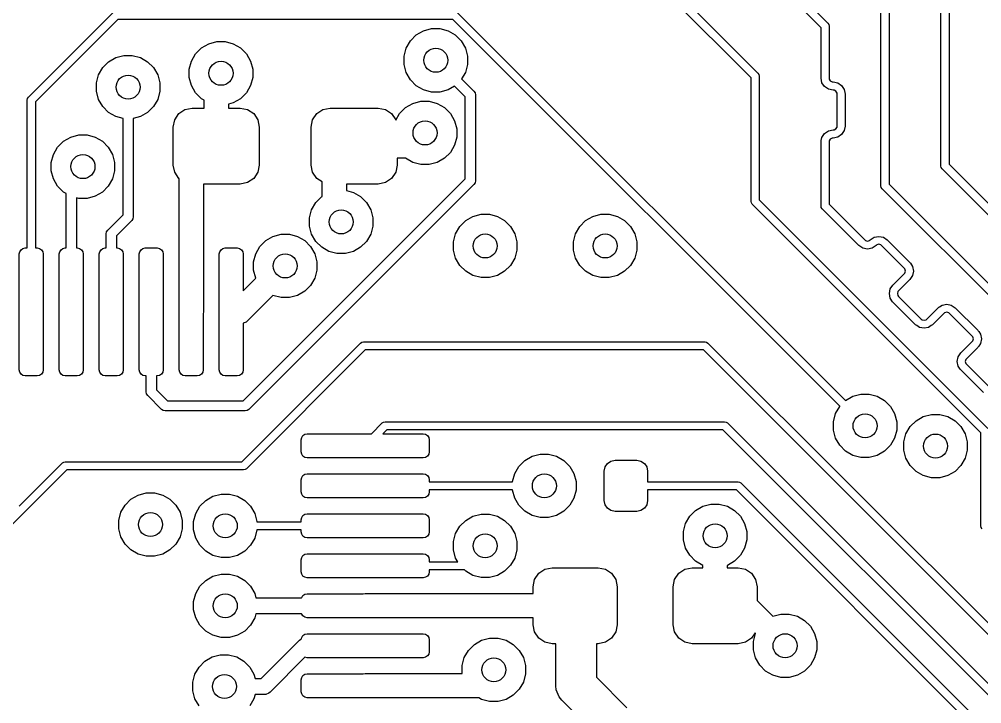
# Model space of a CAD drawing. Extents: x 0.98 to 8.13, y -3.46 to -0.83.
# Drawn here: x 5.1643 to 5.6381, y -1.9085 to -1.5714 of the extents above; entities that cross this region are included whole.
import ezdxf

# ---------------------------------------------------------------- set-up
doc = ezdxf.new("R2010")
doc.units = 0
doc.header["$MEASUREMENT"] = 0
doc.layers.add('BLACK', color=7, linetype='CONTINUOUS')

msp = doc.modelspace()

# ---------------------------------------------------------------- linework, layer by layer
at = {"layer": 'BLACK', "linetype": 'CONTINUOUS'}
for p, q in [((5.62208, -1.52559), (5.62208, -1.64287)), ((5.61808, -1.6437), (5.61808, -1.52642)), ((5.46401, -1.53402), (5.52799, -1.598)), ((5.52457, -1.60024), (5.46177, -1.53743)), ((5.58855, -1.65354), (5.58855, -1.5461)), ((5.59255, -1.54528), (5.59255, -1.65271)), ((5.5519, -1.56285), (5.56244, -1.57339)), ((5.16886, -1.60981), (5.21057, -1.56809)), ((5.37998, -1.56809), (5.57108, -1.7592)), ((5.55902, -1.57563), (5.54907, -1.56568)), ((5.21282, -1.57151), (5.17228, -1.61205)), ((5.37773, -1.57151), (5.21282, -1.57151)), ((5.56825, -1.76203), (5.37773, -1.57151)), ((5.3598, -1.57915), (5.36336, -1.57709)), ((5.36336, -1.57709), (5.36733, -1.57603)), ((5.36733, -1.57603), (5.37144, -1.57603)), ((5.37144, -1.57603), (5.37542, -1.57709)), ((5.37542, -1.57709), (5.37898, -1.57915)), ((5.55902, -1.60039), (5.55902, -1.57563)), ((5.56244, -1.57339), (5.56287, -1.57404)), ((5.56287, -1.57404), (5.56287, -1.57404)), ((5.56287, -1.57404), (5.56302, -1.5748)), ((5.56302, -1.5748), (5.56302, -1.60039)), ((5.25764, -1.58351), (5.26161, -1.58244)), ((5.26161, -1.58244), (5.26572, -1.58244)), ((5.26572, -1.58244), (5.26969, -1.58351)), ((5.35484, -1.58562), (5.3569, -1.58206)), ((5.3569, -1.58206), (5.3598, -1.57915)), ((5.37898, -1.57915), (5.38188, -1.58206)), ((5.38188, -1.58206), (5.38394, -1.58562)), ((5.25117, -1.58847), (5.25408, -1.58556)), ((5.25408, -1.58556), (5.25764, -1.58351)), ((5.26969, -1.58351), (5.27325, -1.58556)), ((5.27325, -1.58556), (5.27616, -1.58847)), ((5.35378, -1.58959), (5.35484, -1.58562)), ((5.38394, -1.58562), (5.385, -1.58959)), ((5.20836, -1.59236), (5.21192, -1.5903)), ((5.21192, -1.5903), (5.21589, -1.58924)), ((5.21589, -1.58924), (5.22, -1.58924)), ((5.22, -1.58924), (5.22398, -1.5903)), ((5.22398, -1.5903), (5.22754, -1.59236)), ((5.24911, -1.59203), (5.25117, -1.58847)), ((5.27616, -1.58847), (5.27821, -1.59203)), ((5.35378, -1.5937), (5.35378, -1.58959)), ((5.385, -1.58959), (5.385, -1.5937)), ((5.2034, -1.59883), (5.20546, -1.59527)), ((5.20546, -1.59527), (5.20836, -1.59236)), ((5.22754, -1.59236), (5.23044, -1.59527)), ((5.23044, -1.59527), (5.2325, -1.59883)), ((5.24805, -1.596), (5.24911, -1.59203)), ((5.24805, -1.60011), (5.24805, -1.596)), ((5.27821, -1.59203), (5.27928, -1.596)), ((5.27928, -1.596), (5.27928, -1.60011)), ((5.35484, -1.59767), (5.35378, -1.5937)), ((5.385, -1.5937), (5.38394, -1.59767)), ((5.20234, -1.6028), (5.2034, -1.59883)), ((5.2325, -1.59883), (5.23356, -1.6028)), ((5.24911, -1.60408), (5.24805, -1.60011)), ((5.27928, -1.60011), (5.27821, -1.60408)), ((5.3569, -1.60123), (5.35484, -1.59767)), ((5.3598, -1.60414), (5.3569, -1.60123)), ((5.38394, -1.59767), (5.38211, -1.60083)), ((5.38211, -1.60083), (5.38816, -1.60688)), ((5.52457, -1.66111), (5.52457, -1.60024)), ((5.52799, -1.598), (5.52842, -1.59864)), ((5.52842, -1.59864), (5.52842, -1.59864)), ((5.52842, -1.59864), (5.52857, -1.59941)), ((5.52857, -1.59941), (5.52857, -1.66028)), ((5.55948, -1.60267), (5.55902, -1.60039)), ((5.56302, -1.60039), (5.56302, -1.60091)), ((5.56302, -1.60091), (5.56354, -1.60181)), ((5.20234, -1.60691), (5.20234, -1.6028)), ((5.23356, -1.6028), (5.23356, -1.60691)), ((5.25117, -1.60764), (5.24911, -1.60408)), ((5.27821, -1.60408), (5.27616, -1.60764)), ((5.36336, -1.60619), (5.3598, -1.60414)), ((5.36733, -1.60726), (5.36336, -1.60619)), ((5.37542, -1.60619), (5.37144, -1.60726)), ((5.37858, -1.60437), (5.37542, -1.60619)), ((5.38389, -1.60968), (5.37858, -1.60437)), ((5.56076, -1.60459), (5.55948, -1.60267)), ((5.56269, -1.60588), (5.56076, -1.60459)), ((5.56496, -1.60633), (5.56269, -1.60588)), ((5.56354, -1.60181), (5.56444, -1.60233)), ((5.56444, -1.60233), (5.56496, -1.60233)), ((5.56496, -1.60233), (5.56723, -1.60278)), ((5.56723, -1.60278), (5.56916, -1.60407)), ((5.56916, -1.60407), (5.57045, -1.606)), ((5.57045, -1.606), (5.57075, -1.6075)), ((5.16828, -1.61122), (5.16843, -1.61046)), ((5.16843, -1.61046), (5.16886, -1.60981)), ((5.2034, -1.61088), (5.20234, -1.60691)), ((5.20546, -1.61444), (5.2034, -1.61088)), ((5.2325, -1.61088), (5.23044, -1.61444)), ((5.23356, -1.60691), (5.2325, -1.61088)), ((5.25408, -1.61055), (5.25117, -1.60764)), ((5.25532, -1.61127), (5.25408, -1.61055)), ((5.27325, -1.61055), (5.26969, -1.6126)), ((5.27616, -1.60764), (5.27325, -1.61055)), ((5.37144, -1.60726), (5.36733, -1.60726)), ((5.38389, -1.64998), (5.38389, -1.60968)), ((5.38816, -1.60688), (5.3887, -1.60769)), ((5.3887, -1.60769), (5.38889, -1.60864)), ((5.38889, -1.60864), (5.38889, -1.65101)), ((5.56548, -1.60633), (5.56496, -1.60633)), ((5.56638, -1.60685), (5.56548, -1.60633)), ((5.5669, -1.60775), (5.56638, -1.60685)), ((5.5669, -1.60827), (5.5669, -1.60775)), ((5.5669, -1.62402), (5.5669, -1.60827)), ((5.57075, -1.6075), (5.5709, -1.60827)), ((5.5709, -1.60827), (5.5709, -1.62402)), ((5.16828, -1.68406), (5.16828, -1.61122)), ((5.17228, -1.61205), (5.17228, -1.68406)), ((5.20836, -1.61735), (5.20546, -1.61444)), ((5.23044, -1.61444), (5.22754, -1.61735)), ((5.24593, -1.61587), (5.24951, -1.61516)), ((5.24951, -1.61516), (5.25532, -1.61516)), ((5.25532, -1.61516), (5.25532, -1.61127)), ((5.26969, -1.6126), (5.26732, -1.61324)), ((5.26732, -1.61324), (5.26732, -1.61516)), ((5.26732, -1.61516), (5.27313, -1.61516)), ((5.27313, -1.61516), (5.27671, -1.61587)), ((5.31384, -1.61587), (5.31742, -1.61516)), ((5.31742, -1.61516), (5.34104, -1.61516)), ((5.34104, -1.61516), (5.34462, -1.61587)), ((5.35161, -1.61783), (5.35452, -1.61493)), ((5.35452, -1.61493), (5.35808, -1.61287)), ((5.35808, -1.61287), (5.36205, -1.61181)), ((5.36205, -1.61181), (5.36616, -1.61181)), ((5.36616, -1.61181), (5.37013, -1.61287)), ((5.37013, -1.61287), (5.37369, -1.61493)), ((5.37369, -1.61493), (5.3766, -1.61783)), ((5.21192, -1.6194), (5.20836, -1.61735)), ((5.21545, -1.62035), (5.21192, -1.6194)), ((5.21545, -1.66776), (5.21545, -1.62035)), ((5.22398, -1.6194), (5.22045, -1.62035)), ((5.22045, -1.62035), (5.22045, -1.66879)), ((5.22754, -1.61735), (5.22398, -1.6194)), ((5.24087, -1.62093), (5.2429, -1.6179)), ((5.2429, -1.6179), (5.24593, -1.61587)), ((5.27671, -1.61587), (5.27974, -1.6179)), ((5.27974, -1.6179), (5.28177, -1.62093)), ((5.30878, -1.62093), (5.31081, -1.6179)), ((5.31081, -1.6179), (5.31384, -1.61587)), ((5.34462, -1.61587), (5.34766, -1.6179)), ((5.34766, -1.6179), (5.34968, -1.62093)), ((5.34972, -1.62111), (5.35161, -1.61783)), ((5.3766, -1.61783), (5.37865, -1.62139)), ((5.24016, -1.62451), (5.24087, -1.62093)), ((5.24016, -1.64321), (5.24016, -1.62451)), ((5.28177, -1.62093), (5.28248, -1.62451)), ((5.28248, -1.62451), (5.28248, -1.64321)), ((5.30807, -1.62451), (5.30878, -1.62093)), ((5.30807, -1.64321), (5.30807, -1.62451)), ((5.34968, -1.62093), (5.34972, -1.62111)), ((5.37865, -1.62139), (5.37972, -1.62536)), ((5.56638, -1.62543), (5.5669, -1.62453)), ((5.5669, -1.62453), (5.5669, -1.62402)), ((5.5709, -1.62402), (5.57045, -1.62629)), ((5.18611, -1.63151), (5.18967, -1.62945)), ((5.18967, -1.62945), (5.19365, -1.62839)), ((5.19365, -1.62839), (5.19776, -1.62839)), ((5.19776, -1.62839), (5.20173, -1.62945)), ((5.20173, -1.62945), (5.20529, -1.63151)), ((5.37972, -1.62948), (5.37865, -1.63345)), ((5.37972, -1.62536), (5.37972, -1.62948)), ((5.55918, -1.63112), (5.55948, -1.62962)), ((5.55948, -1.62962), (5.56076, -1.62769)), ((5.56076, -1.62769), (5.56269, -1.6264)), ((5.56269, -1.6264), (5.56496, -1.62595)), ((5.56496, -1.62595), (5.56548, -1.62595)), ((5.56723, -1.6295), (5.56496, -1.62995)), ((5.56548, -1.62595), (5.56638, -1.62543)), ((5.56916, -1.62821), (5.56723, -1.6295)), ((5.57045, -1.62629), (5.56916, -1.62821)), ((5.18115, -1.63798), (5.18321, -1.63442)), ((5.18321, -1.63442), (5.18611, -1.63151)), ((5.20529, -1.63151), (5.20819, -1.63442)), ((5.20819, -1.63442), (5.21025, -1.63798)), ((5.37865, -1.63345), (5.3766, -1.63701)), ((5.55902, -1.63189), (5.55918, -1.63112)), ((5.55902, -1.64764), (5.55902, -1.63189)), ((5.56354, -1.63047), (5.56302, -1.63137)), ((5.56302, -1.63137), (5.56302, -1.63189)), ((5.56302, -1.63189), (5.56302, -1.64764)), ((5.56444, -1.62995), (5.56354, -1.63047)), ((5.56496, -1.62995), (5.56444, -1.62995)), ((5.18009, -1.64195), (5.18115, -1.63798)), ((5.21025, -1.63798), (5.21131, -1.64195)), ((5.3766, -1.63701), (5.37369, -1.63991)), ((5.18009, -1.64606), (5.18009, -1.64195)), ((5.21131, -1.64195), (5.21131, -1.64606)), ((5.24087, -1.64679), (5.24016, -1.64321)), ((5.28248, -1.64321), (5.28177, -1.64679)), ((5.30878, -1.64679), (5.30807, -1.64321)), ((5.35039, -1.64321), (5.34968, -1.64679)), ((5.35446, -1.63986), (5.35039, -1.63986)), ((5.35039, -1.63986), (5.35039, -1.64321)), ((5.35452, -1.63991), (5.35446, -1.63986)), ((5.35808, -1.64197), (5.35452, -1.63991)), ((5.36205, -1.64303), (5.35808, -1.64197)), ((5.36616, -1.64303), (5.36205, -1.64303)), ((5.37013, -1.64197), (5.36616, -1.64303)), ((5.37369, -1.63991), (5.37013, -1.64197)), ((5.61823, -1.64447), (5.61808, -1.6437)), ((5.62208, -1.64287), (5.81776, -1.83855)), ((5.18115, -1.65003), (5.18009, -1.64606)), ((5.21131, -1.64606), (5.21025, -1.65003)), ((5.2429, -1.64982), (5.24087, -1.64679)), ((5.28177, -1.64679), (5.27974, -1.64982)), ((5.31081, -1.64982), (5.30878, -1.64679)), ((5.34968, -1.64679), (5.34766, -1.64982)), ((5.55902, -1.66339), (5.55902, -1.64764)), ((5.56302, -1.64764), (5.56302, -1.66256)), ((5.61866, -1.64511), (5.61823, -1.64447)), ((5.81551, -1.84197), (5.61866, -1.64511)), ((5.18321, -1.65359), (5.18115, -1.65003)), ((5.21025, -1.65003), (5.20819, -1.65359)), ((5.24302, -1.6499), (5.2429, -1.64982)), ((5.24302, -1.71555), (5.24302, -1.6499)), ((5.27313, -1.65256), (5.25502, -1.65256)), ((5.25502, -1.65256), (5.25502, -1.71555)), ((5.27671, -1.65185), (5.27313, -1.65256)), ((5.27456, -1.75931), (5.38389, -1.64998)), ((5.27974, -1.64982), (5.27671, -1.65185)), ((5.38816, -1.65278), (5.27736, -1.76358)), ((5.31339, -1.65154), (5.31081, -1.64982)), ((5.31339, -1.65866), (5.31339, -1.65154)), ((5.34104, -1.65256), (5.32539, -1.65256)), ((5.32539, -1.65256), (5.32539, -1.65577)), ((5.34462, -1.65185), (5.34104, -1.65256)), ((5.34766, -1.64982), (5.34462, -1.65185)), ((5.3887, -1.65197), (5.38816, -1.65278)), ((5.38889, -1.65101), (5.3887, -1.65197)), ((5.5887, -1.65431), (5.58855, -1.65354)), ((5.59255, -1.65271), (5.81776, -1.87792)), ((5.18611, -1.6565), (5.18321, -1.65359)), ((5.18746, -1.65727), (5.18611, -1.6565)), ((5.18746, -1.68406), (5.18746, -1.65727)), ((5.20529, -1.6565), (5.20173, -1.65855)), ((5.20819, -1.65359), (5.20529, -1.6565)), ((5.32539, -1.65577), (5.32885, -1.65669)), ((5.32885, -1.65669), (5.33241, -1.65875)), ((5.58914, -1.65496), (5.5887, -1.65431)), ((5.81551, -1.88134), (5.58914, -1.65496)), ((5.19365, -1.65962), (5.19246, -1.6593)), ((5.19246, -1.6593), (5.19246, -1.68406)), ((5.19776, -1.65962), (5.19365, -1.65962)), ((5.20173, -1.65855), (5.19776, -1.65962)), ((5.30827, -1.66522), (5.31033, -1.66166)), ((5.31033, -1.66166), (5.31323, -1.65875)), ((5.31323, -1.65875), (5.31339, -1.65866)), ((5.33241, -1.65875), (5.33531, -1.66166)), ((5.33531, -1.66166), (5.33737, -1.66522)), ((5.52473, -1.66188), (5.52457, -1.66111)), ((5.52516, -1.66253), (5.52473, -1.66188)), ((5.63776, -1.77513), (5.52516, -1.66253)), ((5.52857, -1.66028), (5.64118, -1.77289)), ((5.56302, -1.66256), (5.58053, -1.68007)), ((5.20788, -1.67533), (5.21545, -1.66776)), ((5.30721, -1.66919), (5.30827, -1.66522)), ((5.33737, -1.66522), (5.33843, -1.66919)), ((5.38767, -1.66852), (5.39165, -1.66746)), ((5.39165, -1.66746), (5.39576, -1.66746)), ((5.39576, -1.66746), (5.39973, -1.66852)), ((5.44673, -1.66852), (5.4507, -1.66746)), ((5.4507, -1.66746), (5.45481, -1.66746)), ((5.45481, -1.66746), (5.45878, -1.66852)), ((5.55918, -1.66415), (5.55902, -1.66339)), ((5.55961, -1.6648), (5.55918, -1.66415)), ((5.5777, -1.6829), (5.55961, -1.6648)), ((5.21972, -1.67056), (5.21215, -1.67813)), ((5.22026, -1.66975), (5.21972, -1.67056)), ((5.22045, -1.66879), (5.22026, -1.66975)), ((5.30721, -1.6733), (5.30721, -1.66919)), ((5.33843, -1.66919), (5.33843, -1.6733)), ((5.38121, -1.67348), (5.38411, -1.67058)), ((5.38411, -1.67058), (5.38767, -1.66852)), ((5.39973, -1.66852), (5.40329, -1.67058)), ((5.40329, -1.67058), (5.40619, -1.67348)), ((5.44026, -1.67348), (5.44317, -1.67058)), ((5.44317, -1.67058), (5.44673, -1.66852)), ((5.45878, -1.66852), (5.46234, -1.67058)), ((5.46234, -1.67058), (5.46525, -1.67348)), ((5.20715, -1.67709), (5.20734, -1.67614)), ((5.20715, -1.68406), (5.20715, -1.67709)), ((5.20734, -1.67614), (5.20788, -1.67533)), ((5.30827, -1.67727), (5.30721, -1.6733)), ((5.33843, -1.6733), (5.33737, -1.67727)), ((5.37809, -1.68102), (5.37915, -1.67704)), ((5.37915, -1.67704), (5.38121, -1.67348)), ((5.40619, -1.67348), (5.40825, -1.67704)), ((5.40825, -1.67704), (5.40931, -1.68102)), ((5.43714, -1.68102), (5.43821, -1.67704)), ((5.43821, -1.67704), (5.44026, -1.67348)), ((5.46525, -1.67348), (5.46731, -1.67704)), ((5.46731, -1.67704), (5.46837, -1.68102)), ((5.21215, -1.67813), (5.21215, -1.68406)), ((5.28278, -1.68333), (5.28569, -1.68042)), ((5.28569, -1.68042), (5.28925, -1.67836)), ((5.28925, -1.67836), (5.29322, -1.6773)), ((5.29322, -1.6773), (5.29733, -1.6773)), ((5.29733, -1.6773), (5.3013, -1.67836)), ((5.3013, -1.67836), (5.30486, -1.68042)), ((5.30486, -1.68042), (5.30777, -1.68333)), ((5.31033, -1.68083), (5.30827, -1.67727)), ((5.31323, -1.68374), (5.31033, -1.68083)), ((5.33531, -1.68083), (5.33241, -1.68374)), ((5.33737, -1.67727), (5.33531, -1.68083)), ((5.37809, -1.68513), (5.37809, -1.68102)), ((5.40931, -1.68102), (5.40931, -1.68513)), ((5.43714, -1.68513), (5.43714, -1.68102)), ((5.46837, -1.68102), (5.46837, -1.68513)), ((5.58053, -1.68007), (5.58054, -1.68007)), ((5.58054, -1.68007), (5.5809, -1.68043)), ((5.5809, -1.68043), (5.5819, -1.6807)), ((5.5819, -1.6807), (5.58291, -1.68043)), ((5.58291, -1.68043), (5.58327, -1.68007)), ((5.58327, -1.68007), (5.5852, -1.67878)), ((5.58327, -1.68007), (5.58327, -1.68007)), ((5.5852, -1.67878), (5.58747, -1.67833)), ((5.58747, -1.67833), (5.58974, -1.67878)), ((5.58974, -1.67878), (5.59167, -1.68006)), ((5.59167, -1.68006), (5.59167, -1.68007)), ((5.59167, -1.68007), (5.59167, -1.68007)), ((5.59167, -1.68007), (5.59167, -1.68007)), ((5.59167, -1.68007), (5.6028, -1.6912)), ((5.16437, -1.68701), (5.16459, -1.68588)), ((5.16459, -1.68588), (5.16523, -1.68492)), ((5.16523, -1.68492), (5.16619, -1.68428)), ((5.16619, -1.68428), (5.16732, -1.68406)), ((5.16732, -1.68406), (5.16828, -1.68406)), ((5.17228, -1.68406), (5.17323, -1.68406)), ((5.17323, -1.68406), (5.17436, -1.68428)), ((5.17436, -1.68428), (5.17532, -1.68492)), ((5.17532, -1.68492), (5.17596, -1.68588)), ((5.17596, -1.68588), (5.17618, -1.68701)), ((5.18406, -1.68701), (5.18428, -1.68588)), ((5.18428, -1.68588), (5.18492, -1.68492)), ((5.18492, -1.68492), (5.18588, -1.68428)), ((5.18588, -1.68428), (5.18701, -1.68406)), ((5.18701, -1.68406), (5.18746, -1.68406)), ((5.19246, -1.68406), (5.19291, -1.68406)), ((5.19291, -1.68406), (5.19404, -1.68428)), ((5.19404, -1.68428), (5.195, -1.68492)), ((5.195, -1.68492), (5.19564, -1.68588)), ((5.19564, -1.68588), (5.19587, -1.68701)), ((5.20374, -1.68701), (5.20396, -1.68588)), ((5.20396, -1.68588), (5.2046, -1.68492)), ((5.2046, -1.68492), (5.20556, -1.68428)), ((5.20556, -1.68428), (5.20669, -1.68406)), ((5.20669, -1.68406), (5.20715, -1.68406)), ((5.21215, -1.68406), (5.2126, -1.68406)), ((5.2126, -1.68406), (5.21373, -1.68428)), ((5.21373, -1.68428), (5.21469, -1.68492)), ((5.21469, -1.68492), (5.21533, -1.68588)), ((5.21533, -1.68588), (5.21555, -1.68701)), ((5.22343, -1.68701), (5.22365, -1.68588)), ((5.22365, -1.68588), (5.22429, -1.68492)), ((5.22429, -1.68492), (5.22525, -1.68428)), ((5.22525, -1.68428), (5.22638, -1.68406)), ((5.22638, -1.68406), (5.23228, -1.68406)), ((5.23228, -1.68406), (5.23341, -1.68428)), ((5.23341, -1.68428), (5.23437, -1.68492)), ((5.23437, -1.68492), (5.23501, -1.68588)), ((5.23501, -1.68588), (5.23524, -1.68701)), ((5.2628, -1.68701), (5.26302, -1.68588)), ((5.26302, -1.68588), (5.26366, -1.68492)), ((5.26366, -1.68492), (5.26462, -1.68428)), ((5.26462, -1.68428), (5.26575, -1.68406)), ((5.26575, -1.68406), (5.27165, -1.68406)), ((5.27165, -1.68406), (5.27278, -1.68428)), ((5.27278, -1.68428), (5.27374, -1.68492)), ((5.27374, -1.68492), (5.27438, -1.68588)), ((5.27438, -1.68588), (5.27461, -1.68701)), ((5.28073, -1.68689), (5.28278, -1.68333)), ((5.30777, -1.68333), (5.30982, -1.68689)), ((5.31679, -1.68579), (5.31323, -1.68374)), ((5.32076, -1.68686), (5.31679, -1.68579)), ((5.32885, -1.68579), (5.32487, -1.68686)), ((5.33241, -1.68374), (5.32885, -1.68579)), ((5.37915, -1.6891), (5.37809, -1.68513)), ((5.40931, -1.68513), (5.40825, -1.6891)), ((5.43821, -1.6891), (5.43714, -1.68513)), ((5.46837, -1.68513), (5.46731, -1.6891)), ((5.57963, -1.68418), (5.5777, -1.6829)), ((5.5777, -1.6829), (5.57771, -1.6829)), ((5.57771, -1.6829), (5.5777, -1.6829)), ((5.5777, -1.6829), (5.5777, -1.6829)), ((5.5819, -1.68463), (5.57963, -1.68418)), ((5.58417, -1.68418), (5.5819, -1.68463)), ((5.5861, -1.6829), (5.58417, -1.68418)), ((5.58647, -1.68253), (5.5861, -1.68289)), ((5.5861, -1.68289), (5.5861, -1.68289)), ((5.5861, -1.68289), (5.5861, -1.6829)), ((5.58747, -1.68226), (5.58647, -1.68253)), ((5.58847, -1.68253), (5.58747, -1.68226)), ((5.58883, -1.68288), (5.58847, -1.68253)), ((5.58884, -1.6829), (5.58883, -1.68288)), ((5.59998, -1.69403), (5.58884, -1.6829)), ((5.16437, -1.74409), (5.16437, -1.68701)), ((5.17618, -1.68701), (5.17618, -1.74409)), ((5.18406, -1.74409), (5.18406, -1.68701)), ((5.19587, -1.68701), (5.19587, -1.74409)), ((5.20374, -1.74409), (5.20374, -1.68701)), ((5.21555, -1.68701), (5.21555, -1.74409)), ((5.22343, -1.74409), (5.22343, -1.68701)), ((5.23524, -1.68701), (5.23524, -1.74409)), ((5.2628, -1.74409), (5.2628, -1.68701)), ((5.27461, -1.68701), (5.27461, -1.7051)), ((5.27966, -1.69086), (5.28073, -1.68689)), ((5.27966, -1.69497), (5.27966, -1.69086)), ((5.30982, -1.68689), (5.31089, -1.69086)), ((5.31089, -1.69086), (5.31089, -1.69497)), ((5.32487, -1.68686), (5.32076, -1.68686)), ((5.38121, -1.69266), (5.37915, -1.6891)), ((5.40825, -1.6891), (5.40619, -1.69266)), ((5.44026, -1.69266), (5.43821, -1.6891)), ((5.46731, -1.6891), (5.46525, -1.69266)), ((5.6028, -1.6912), (5.60305, -1.69157)), ((5.28073, -1.69894), (5.27966, -1.69497)), ((5.31089, -1.69497), (5.30982, -1.69894)), ((5.38411, -1.69556), (5.38121, -1.69266)), ((5.38767, -1.69762), (5.38411, -1.69556)), ((5.40329, -1.69556), (5.39973, -1.69762)), ((5.40619, -1.69266), (5.40329, -1.69556)), ((5.44317, -1.69556), (5.44026, -1.69266)), ((5.44673, -1.69762), (5.44317, -1.69556)), ((5.46234, -1.69556), (5.45878, -1.69762)), ((5.46525, -1.69266), (5.46234, -1.69556)), ((5.60034, -1.6944), (5.59998, -1.69403)), ((5.59998, -1.69403), (5.59998, -1.69403)), ((5.59998, -1.69403), (5.59998, -1.69403)), ((5.59998, -1.69403), (5.59998, -1.69403)), ((5.60061, -1.6954), (5.60034, -1.6944)), ((5.60034, -1.6964), (5.60061, -1.6954)), ((5.60305, -1.69157), (5.60409, -1.69313)), ((5.60409, -1.69313), (5.60454, -1.6954)), ((5.60454, -1.6954), (5.60409, -1.69767)), ((5.27461, -1.7051), (5.28074, -1.69896)), ((5.28074, -1.69896), (5.28073, -1.69894)), ((5.30982, -1.69894), (5.30777, -1.7025)), ((5.39165, -1.69868), (5.38767, -1.69762)), ((5.39576, -1.69868), (5.39165, -1.69868)), ((5.39973, -1.69762), (5.39576, -1.69868)), ((5.4507, -1.69868), (5.44673, -1.69762)), ((5.45481, -1.69868), (5.4507, -1.69868)), ((5.45878, -1.69762), (5.45481, -1.69868)), ((5.59441, -1.70234), (5.59719, -1.69955)), ((5.59719, -1.69955), (5.59998, -1.69677)), ((5.59719, -1.69955), (5.59719, -1.69955)), ((5.59998, -1.69677), (5.60034, -1.6964)), ((5.59998, -1.69677), (5.59998, -1.69677)), ((5.6028, -1.6996), (5.60002, -1.70238)), ((5.60281, -1.6996), (5.6028, -1.6996)), ((5.6028, -1.6996), (5.6028, -1.6996)), ((5.6028, -1.6996), (5.6028, -1.6996)), ((5.60409, -1.69767), (5.60281, -1.6996)), ((5.30486, -1.70541), (5.3013, -1.70746)), ((5.30777, -1.7025), (5.30486, -1.70541)), ((5.59267, -1.70654), (5.59312, -1.70426)), ((5.59312, -1.70426), (5.59441, -1.70234)), ((5.59441, -1.70234), (5.59441, -1.70234)), ((5.59441, -1.70234), (5.59441, -1.70234)), ((5.59441, -1.70234), (5.59441, -1.70234)), ((5.59687, -1.70553), (5.5966, -1.70654)), ((5.59723, -1.70517), (5.59687, -1.70553)), ((5.59724, -1.70517), (5.59723, -1.70517)), ((5.60002, -1.70238), (5.59724, -1.70517)), ((5.60002, -1.70238), (5.60002, -1.70238)), ((5.28923, -1.70745), (5.27688, -1.71979)), ((5.28925, -1.70746), (5.28923, -1.70745)), ((5.29322, -1.70853), (5.28925, -1.70746)), ((5.29733, -1.70853), (5.29322, -1.70853)), ((5.3013, -1.70746), (5.29733, -1.70853)), ((5.59312, -1.70881), (5.59267, -1.70654)), ((5.59425, -1.7105), (5.59312, -1.70881)), ((5.5966, -1.70654), (5.59687, -1.70754)), ((5.59687, -1.70754), (5.59724, -1.70791)), ((5.59724, -1.70791), (5.59724, -1.70791)), ((5.59724, -1.70791), (5.59724, -1.70791)), ((5.59724, -1.70791), (5.59724, -1.70791)), ((5.59724, -1.70791), (5.60837, -1.71904)), ((5.59441, -1.71073), (5.59425, -1.7105)), ((5.60554, -1.72187), (5.59441, -1.71073)), ((5.6139, -1.71626), (5.61668, -1.71347)), ((5.61668, -1.71347), (5.61703, -1.71324)), ((5.61668, -1.71347), (5.61668, -1.71347)), ((5.61668, -1.71347), (5.61668, -1.71347)), ((5.61668, -1.71347), (5.61668, -1.71347)), ((5.61703, -1.71324), (5.61733, -1.71304)), ((5.61733, -1.71304), (5.61861, -1.71219)), ((5.61733, -1.71304), (5.61733, -1.71304)), ((5.61861, -1.71219), (5.62088, -1.71173)), ((5.62088, -1.71173), (5.62315, -1.71219)), ((5.62315, -1.71219), (5.62508, -1.71347)), ((5.62508, -1.71347), (5.62507, -1.71347)), ((5.62507, -1.71347), (5.62507, -1.71347)), ((5.62507, -1.71347), (5.62508, -1.71347)), ((5.62508, -1.71347), (5.63621, -1.72461)), ((5.24311, -1.71651), (5.24302, -1.71555)), ((5.24311, -1.74409), (5.24311, -1.71651)), ((5.25502, -1.71555), (5.25492, -1.71651)), ((5.25492, -1.71651), (5.25492, -1.74409)), ((5.27688, -1.71979), (5.27597, -1.72054)), ((5.60837, -1.71904), (5.60837, -1.71904)), ((5.60837, -1.71904), (5.60874, -1.71941)), ((5.60874, -1.71941), (5.60974, -1.71968)), ((5.60974, -1.71968), (5.61074, -1.71941)), ((5.61074, -1.71941), (5.61111, -1.71904)), ((5.61111, -1.71904), (5.6139, -1.71626)), ((5.61111, -1.71904), (5.61111, -1.71904)), ((5.61672, -1.71909), (5.61394, -1.72187)), ((5.61951, -1.7163), (5.61672, -1.71909)), ((5.61672, -1.71909), (5.61672, -1.71909)), ((5.61987, -1.71593), (5.61951, -1.7163)), ((5.61951, -1.7163), (5.61951, -1.7163)), ((5.62088, -1.71567), (5.61987, -1.71593)), ((5.62188, -1.71593), (5.62088, -1.71567)), ((5.62224, -1.7163), (5.62188, -1.71593)), ((5.62225, -1.7163), (5.62224, -1.7163)), ((5.63338, -1.72744), (5.62225, -1.7163)), ((5.27597, -1.72054), (5.27461, -1.72111)), ((5.27461, -1.72111), (5.27461, -1.74409)), ((5.60619, -1.7223), (5.60554, -1.72187)), ((5.60554, -1.72187), (5.60554, -1.72187)), ((5.60554, -1.72187), (5.60554, -1.72187)), ((5.60747, -1.72316), (5.60619, -1.7223)), ((5.60619, -1.7223), (5.60619, -1.7223)), ((5.60974, -1.72361), (5.60747, -1.72316)), ((5.61201, -1.72316), (5.60974, -1.72361)), ((5.61329, -1.7223), (5.61201, -1.72316)), ((5.61394, -1.72187), (5.61329, -1.7223)), ((5.61329, -1.7223), (5.61329, -1.7223)), ((5.61394, -1.72187), (5.61394, -1.72187)), ((5.61394, -1.72187), (5.61394, -1.72187)), ((5.63621, -1.72461), (5.63621, -1.72461)), ((5.63621, -1.72461), (5.63621, -1.72461)), ((5.63621, -1.72461), (5.63621, -1.72461)), ((5.63621, -1.72461), (5.6364, -1.72489)), ((5.63375, -1.7278), (5.63338, -1.72744)), ((5.63338, -1.72744), (5.63338, -1.72744)), ((5.63402, -1.72881), (5.63375, -1.7278)), ((5.63375, -1.72981), (5.63402, -1.72881)), ((5.6364, -1.72489), (5.63664, -1.72526)), ((5.63664, -1.72526), (5.63664, -1.72526)), ((5.63664, -1.72526), (5.6375, -1.72654)), ((5.6375, -1.72654), (5.63795, -1.72881)), ((5.63795, -1.72881), (5.6375, -1.73108)), ((5.27394, -1.78934), (5.33241, -1.73087)), ((5.33241, -1.73087), (5.33306, -1.73044)), ((5.33306, -1.73044), (5.33383, -1.73028)), ((5.33306, -1.73044), (5.33306, -1.73044)), ((5.33383, -1.73028), (5.50197, -1.73028)), ((5.50197, -1.73028), (5.50273, -1.73044)), ((5.50273, -1.73044), (5.50338, -1.73087)), ((5.50338, -1.73087), (5.78823, -2.01572)), ((5.62781, -1.73574), (5.6306, -1.73296)), ((5.6306, -1.73296), (5.63338, -1.73018)), ((5.6306, -1.73296), (5.6306, -1.73296)), ((5.63338, -1.73018), (5.63375, -1.72981)), ((5.63338, -1.73018), (5.63338, -1.73018)), ((5.63621, -1.73301), (5.63343, -1.73579)), ((5.63638, -1.73275), (5.63621, -1.73301)), ((5.63621, -1.73301), (5.63621, -1.73301)), ((5.63621, -1.73301), (5.63621, -1.73301)), ((5.63621, -1.73301), (5.63621, -1.73301)), ((5.63664, -1.73236), (5.63638, -1.73275)), ((5.6375, -1.73108), (5.63664, -1.73236)), ((5.63664, -1.73236), (5.63664, -1.73236)), ((5.33466, -1.73428), (5.27619, -1.79275)), ((5.50114, -1.73428), (5.33466, -1.73428)), ((5.78599, -2.01913), (5.50114, -1.73428)), ((5.62607, -1.73994), (5.62653, -1.73767)), ((5.62653, -1.73767), (5.62781, -1.73574)), ((5.62781, -1.73574), (5.62781, -1.73574)), ((5.62781, -1.73574), (5.62781, -1.73574)), ((5.62781, -1.73574), (5.62781, -1.73574)), ((5.63063, -1.73858), (5.63027, -1.73894)), ((5.63064, -1.73857), (5.63063, -1.73858)), ((5.63343, -1.73579), (5.63064, -1.73857)), ((5.63343, -1.73579), (5.63343, -1.73579)), ((5.62653, -1.74222), (5.62607, -1.73994)), ((5.62755, -1.74375), (5.62653, -1.74222)), ((5.63027, -1.73894), (5.63001, -1.73994)), ((5.63001, -1.73994), (5.63028, -1.74094)), ((5.63028, -1.74094), (5.63064, -1.74131)), ((5.63064, -1.74131), (5.63064, -1.74131)), ((5.63064, -1.74131), (5.63064, -1.74131)), ((5.63064, -1.74131), (5.64178, -1.75245)), ((5.16459, -1.74522), (5.16437, -1.74409)), ((5.16523, -1.74618), (5.16459, -1.74522)), ((5.16619, -1.74682), (5.16523, -1.74618)), ((5.16732, -1.74705), (5.16619, -1.74682)), ((5.17323, -1.74705), (5.16732, -1.74705)), ((5.17436, -1.74682), (5.17323, -1.74705)), ((5.17532, -1.74618), (5.17436, -1.74682)), ((5.17596, -1.74522), (5.17532, -1.74618)), ((5.17618, -1.74409), (5.17596, -1.74522)), ((5.18428, -1.74522), (5.18406, -1.74409)), ((5.18492, -1.74618), (5.18428, -1.74522)), ((5.18588, -1.74682), (5.18492, -1.74618)), ((5.18701, -1.74705), (5.18588, -1.74682)), ((5.19291, -1.74705), (5.18701, -1.74705)), ((5.19404, -1.74682), (5.19291, -1.74705)), ((5.195, -1.74618), (5.19404, -1.74682)), ((5.19564, -1.74522), (5.195, -1.74618)), ((5.19587, -1.74409), (5.19564, -1.74522)), ((5.20396, -1.74522), (5.20374, -1.74409)), ((5.2046, -1.74618), (5.20396, -1.74522)), ((5.20556, -1.74682), (5.2046, -1.74618)), ((5.20669, -1.74705), (5.20556, -1.74682)), ((5.2126, -1.74705), (5.20669, -1.74705)), ((5.21373, -1.74682), (5.2126, -1.74705)), ((5.21469, -1.74618), (5.21373, -1.74682)), ((5.21533, -1.74522), (5.21469, -1.74618)), ((5.21555, -1.74409), (5.21533, -1.74522)), ((5.22365, -1.74522), (5.22343, -1.74409)), ((5.22429, -1.74618), (5.22365, -1.74522)), ((5.22525, -1.74682), (5.22429, -1.74618)), ((5.22638, -1.74705), (5.22525, -1.74682)), ((5.22683, -1.74705), (5.22638, -1.74705)), ((5.22683, -1.75492), (5.22683, -1.74705)), ((5.23228, -1.74705), (5.23183, -1.74705)), ((5.23183, -1.74705), (5.23183, -1.75389)), ((5.23341, -1.74682), (5.23228, -1.74705)), ((5.23437, -1.74618), (5.23341, -1.74682)), ((5.23501, -1.74522), (5.23437, -1.74618)), ((5.23524, -1.74409), (5.23501, -1.74522)), ((5.24334, -1.74522), (5.24311, -1.74409)), ((5.24398, -1.74618), (5.24334, -1.74522)), ((5.24493, -1.74682), (5.24398, -1.74618)), ((5.24606, -1.74705), (5.24493, -1.74682)), ((5.25197, -1.74705), (5.24606, -1.74705)), ((5.2531, -1.74682), (5.25197, -1.74705)), ((5.25406, -1.74618), (5.2531, -1.74682)), ((5.2547, -1.74522), (5.25406, -1.74618)), ((5.25492, -1.74409), (5.2547, -1.74522)), ((5.26302, -1.74522), (5.2628, -1.74409)), ((5.26366, -1.74618), (5.26302, -1.74522)), ((5.26462, -1.74682), (5.26366, -1.74618)), ((5.26575, -1.74705), (5.26462, -1.74682)), ((5.27165, -1.74705), (5.26575, -1.74705)), ((5.27278, -1.74682), (5.27165, -1.74705)), ((5.27374, -1.74618), (5.27278, -1.74682)), ((5.27438, -1.74522), (5.27374, -1.74618)), ((5.27461, -1.74409), (5.27438, -1.74522)), ((5.62781, -1.74414), (5.62755, -1.74375)), ((5.62782, -1.74414), (5.62781, -1.74414)), ((5.63895, -1.75528), (5.62782, -1.74414)), ((5.62782, -1.74414), (5.62782, -1.74414)), ((5.62782, -1.74414), (5.62782, -1.74414)), ((5.22702, -1.75588), (5.22683, -1.75492)), ((5.22756, -1.75669), (5.22702, -1.75588)), ((5.23445, -1.76358), (5.22756, -1.75669)), ((5.23183, -1.75389), (5.23726, -1.75931)), ((5.57112, -1.75916), (5.57468, -1.7571)), ((5.57468, -1.7571), (5.57865, -1.75604)), ((5.57865, -1.75604), (5.58276, -1.75604)), ((5.58276, -1.75604), (5.58674, -1.7571)), ((5.58674, -1.7571), (5.5903, -1.75916)), ((5.23726, -1.75931), (5.27456, -1.75931)), ((5.56616, -1.76563), (5.56821, -1.76207)), ((5.56821, -1.76207), (5.56825, -1.76203)), ((5.57108, -1.7592), (5.57112, -1.75916)), ((5.5903, -1.75916), (5.5932, -1.76207)), ((5.5932, -1.76207), (5.59526, -1.76563)), ((5.23526, -1.76412), (5.23445, -1.76358)), ((5.23622, -1.76431), (5.23526, -1.76412)), ((5.23526, -1.76412), (5.23526, -1.76412)), ((5.27559, -1.76431), (5.23622, -1.76431)), ((5.27655, -1.76412), (5.27559, -1.76431)), ((5.27736, -1.76358), (5.27655, -1.76412)), ((5.5651, -1.7696), (5.56616, -1.76563)), ((5.59526, -1.76563), (5.59632, -1.7696)), ((5.60582, -1.76911), (5.60938, -1.76705)), ((5.60938, -1.76705), (5.61335, -1.76599)), ((5.61335, -1.76599), (5.61746, -1.76599)), ((5.61746, -1.76599), (5.62143, -1.76705)), ((5.62143, -1.76705), (5.62499, -1.76911)), ((5.33772, -1.77559), (5.34307, -1.77024)), ((5.34307, -1.77024), (5.34372, -1.76981)), ((5.34372, -1.76981), (5.34449, -1.76965)), ((5.34372, -1.76981), (5.34372, -1.76981)), ((5.34449, -1.76965), (5.51158, -1.76965)), ((5.51158, -1.76965), (5.51235, -1.76981)), ((5.51235, -1.76981), (5.51299, -1.77024)), ((5.51299, -1.77024), (5.79656, -2.0538)), ((5.5651, -1.77371), (5.5651, -1.7696)), ((5.59632, -1.7696), (5.59632, -1.77371)), ((5.60085, -1.77558), (5.60291, -1.77201)), ((5.60291, -1.77201), (5.60582, -1.76911)), ((5.62499, -1.76911), (5.6279, -1.77201)), ((5.6279, -1.77201), (5.62995, -1.77558)), ((5.30337, -1.77741), (5.30401, -1.77646)), ((5.30401, -1.77646), (5.30497, -1.77582)), ((5.30497, -1.77582), (5.3061, -1.77559)), ((5.3061, -1.77559), (5.33772, -1.77559)), ((5.34532, -1.77365), (5.34338, -1.77559)), ((5.34338, -1.77559), (5.36319, -1.77559)), ((5.51075, -1.77365), (5.34532, -1.77365)), ((5.36319, -1.77559), (5.36432, -1.77582)), ((5.36432, -1.77582), (5.36528, -1.77646)), ((5.36528, -1.77646), (5.36592, -1.77741)), ((5.79314, -2.05604), (5.51075, -1.77365)), ((5.56616, -1.77768), (5.5651, -1.77371)), ((5.59632, -1.77371), (5.59526, -1.77768)), ((5.59979, -1.77955), (5.60085, -1.77558)), ((5.62995, -1.77558), (5.63102, -1.77955)), ((5.63776, -1.82087), (5.63776, -1.77513)), ((5.30315, -1.77854), (5.30337, -1.77741)), ((5.30315, -1.78445), (5.30315, -1.77854)), ((5.36592, -1.77741), (5.36614, -1.77854)), ((5.36614, -1.77854), (5.36614, -1.78445)), ((5.56821, -1.78124), (5.56616, -1.77768)), ((5.57112, -1.78415), (5.56821, -1.78124)), ((5.5932, -1.78124), (5.5903, -1.78415)), ((5.59526, -1.77768), (5.5932, -1.78124)), ((5.59979, -1.78366), (5.59979, -1.77955)), ((5.63102, -1.77955), (5.63102, -1.78366)), ((5.30337, -1.78558), (5.30315, -1.78445)), ((5.30401, -1.78654), (5.30337, -1.78558)), ((5.36592, -1.78558), (5.36528, -1.78654)), ((5.36614, -1.78445), (5.36592, -1.78558)), ((5.41681, -1.78663), (5.42078, -1.78557)), ((5.42078, -1.78557), (5.42489, -1.78557)), ((5.42489, -1.78557), (5.42886, -1.78663)), ((5.57468, -1.7862), (5.57112, -1.78415)), ((5.57865, -1.78727), (5.57468, -1.7862)), ((5.58674, -1.7862), (5.58276, -1.78727)), ((5.5903, -1.78415), (5.58674, -1.7862)), ((5.60085, -1.78763), (5.59979, -1.78366)), ((5.63102, -1.78366), (5.62995, -1.78763)), ((5.16727, -1.80825), (5.18559, -1.78992)), ((5.18559, -1.78992), (5.18624, -1.78949)), ((5.18624, -1.78949), (5.18701, -1.78934)), ((5.18701, -1.78934), (5.27394, -1.78934)), ((5.30497, -1.78718), (5.30401, -1.78654)), ((5.3061, -1.7874), (5.30497, -1.78718)), ((5.36319, -1.7874), (5.3061, -1.7874)), ((5.36432, -1.78718), (5.36319, -1.7874)), ((5.36528, -1.78654), (5.36432, -1.78718)), ((5.41034, -1.79159), (5.41325, -1.78869)), ((5.41325, -1.78869), (5.41681, -1.78663)), ((5.42886, -1.78663), (5.43242, -1.78869)), ((5.43242, -1.78869), (5.43533, -1.79159)), ((5.45277, -1.79186), (5.45392, -1.79014)), ((5.45392, -1.79014), (5.45564, -1.78899)), ((5.45564, -1.78899), (5.45768, -1.78858)), ((5.45768, -1.78858), (5.46831, -1.78858)), ((5.46831, -1.78858), (5.47034, -1.78899)), ((5.47034, -1.78899), (5.47207, -1.79014)), ((5.47207, -1.79014), (5.47322, -1.79186)), ((5.58276, -1.78727), (5.57865, -1.78727)), ((5.60291, -1.79119), (5.60085, -1.78763)), ((5.62995, -1.78763), (5.6279, -1.79119)), ((5.18784, -1.79334), (5.1701, -1.81108)), ((5.27477, -1.79334), (5.18784, -1.79334)), ((5.27554, -1.79319), (5.27477, -1.79334)), ((5.27619, -1.79275), (5.27554, -1.79319)), ((5.30401, -1.79614), (5.30497, -1.7955)), ((5.30497, -1.7955), (5.3061, -1.79528)), ((5.3061, -1.79528), (5.36319, -1.79528)), ((5.36319, -1.79528), (5.36432, -1.7955)), ((5.36432, -1.7955), (5.36528, -1.79614)), ((5.40722, -1.79913), (5.40829, -1.79515)), ((5.40829, -1.79515), (5.41034, -1.79159)), ((5.43533, -1.79159), (5.43738, -1.79515)), ((5.43738, -1.79515), (5.43845, -1.79913)), ((5.45236, -1.7939), (5.45277, -1.79186)), ((5.45236, -1.80846), (5.45236, -1.7939)), ((5.47322, -1.79186), (5.47362, -1.7939)), ((5.47362, -1.7939), (5.47362, -1.79918)), ((5.60582, -1.7941), (5.60291, -1.79119)), ((5.60938, -1.79615), (5.60582, -1.7941)), ((5.62499, -1.7941), (5.62143, -1.79615)), ((5.6279, -1.79119), (5.62499, -1.7941)), ((5.30315, -1.79823), (5.30337, -1.7971)), ((5.30315, -1.80413), (5.30315, -1.79823)), ((5.30337, -1.7971), (5.30401, -1.79614)), ((5.36528, -1.79614), (5.36592, -1.7971)), ((5.36592, -1.7971), (5.36614, -1.79823)), ((5.36614, -1.79823), (5.36614, -1.79918)), ((5.36614, -1.79918), (5.40722, -1.79918)), ((5.40722, -1.79918), (5.40722, -1.79913)), ((5.43845, -1.79913), (5.43845, -1.80324)), ((5.47362, -1.79918), (5.5182, -1.79918)), ((5.5182, -1.79918), (5.51896, -1.79933)), ((5.51896, -1.79933), (5.51961, -1.79977)), ((5.51961, -1.79977), (5.86351, -2.14367)), ((5.61335, -1.79722), (5.60938, -1.79615)), ((5.61746, -1.79722), (5.61335, -1.79722)), ((5.62143, -1.79615), (5.61746, -1.79722)), ((5.22291, -1.80571), (5.22688, -1.80464)), ((5.22688, -1.80464), (5.23099, -1.80464)), ((5.23099, -1.80464), (5.23496, -1.80571)), ((5.30337, -1.80526), (5.30315, -1.80413)), ((5.36614, -1.80413), (5.36592, -1.80526)), ((5.40722, -1.80318), (5.36614, -1.80318)), ((5.36614, -1.80318), (5.36614, -1.80413)), ((5.40722, -1.80324), (5.40722, -1.80318)), ((5.40829, -1.80721), (5.40722, -1.80324)), ((5.43845, -1.80324), (5.43738, -1.80721)), ((5.51737, -1.80318), (5.47362, -1.80318)), ((5.47362, -1.80318), (5.47362, -1.80846)), ((5.86127, -2.14708), (5.51737, -1.80318)), ((5.16432, -1.8112), (5.16727, -1.80825)), ((5.21644, -1.81067), (5.21935, -1.80776)), ((5.21935, -1.80776), (5.22291, -1.80571)), ((5.23496, -1.80571), (5.23852, -1.80776)), ((5.23852, -1.80776), (5.24143, -1.81067)), ((5.25325, -1.81128), (5.25616, -1.80837)), ((5.25616, -1.80837), (5.25972, -1.80632)), ((5.25972, -1.80632), (5.26369, -1.80525)), ((5.26369, -1.80525), (5.2678, -1.80525)), ((5.2678, -1.80525), (5.27177, -1.80632)), ((5.27177, -1.80632), (5.27533, -1.80837)), ((5.27533, -1.80837), (5.27824, -1.81128)), ((5.30401, -1.80622), (5.30337, -1.80526)), ((5.30497, -1.80686), (5.30401, -1.80622)), ((5.3061, -1.80709), (5.30497, -1.80686)), ((5.36319, -1.80709), (5.3061, -1.80709)), ((5.36432, -1.80686), (5.36319, -1.80709)), ((5.36528, -1.80622), (5.36432, -1.80686)), ((5.36592, -1.80526), (5.36528, -1.80622)), ((5.41034, -1.81077), (5.40829, -1.80721)), ((5.43738, -1.80721), (5.43533, -1.81077)), ((5.45277, -1.8105), (5.45236, -1.80846)), ((5.47362, -1.80846), (5.47322, -1.8105)), ((5.16715, -1.81403), (5.14905, -1.83212)), ((5.1701, -1.81108), (5.16715, -1.81403)), ((5.1701, -1.81108), (5.1701, -1.81108)), ((5.21332, -1.8182), (5.21439, -1.81423)), ((5.21439, -1.81423), (5.21644, -1.81067)), ((5.24143, -1.81067), (5.24348, -1.81423)), ((5.24348, -1.81423), (5.24455, -1.8182)), ((5.2512, -1.81484), (5.25325, -1.81128)), ((5.27824, -1.81128), (5.2803, -1.81484)), ((5.41325, -1.81367), (5.41034, -1.81077)), ((5.41681, -1.81573), (5.41325, -1.81367)), ((5.43242, -1.81367), (5.42886, -1.81573)), ((5.43533, -1.81077), (5.43242, -1.81367)), ((5.45392, -1.81222), (5.45277, -1.8105)), ((5.45564, -1.81337), (5.45392, -1.81222)), ((5.45768, -1.81378), (5.45564, -1.81337)), ((5.46831, -1.81378), (5.45768, -1.81378)), ((5.47034, -1.81337), (5.46831, -1.81378)), ((5.47207, -1.81222), (5.47034, -1.81337)), ((5.47322, -1.8105), (5.47207, -1.81222)), ((5.4944, -1.8162), (5.4973, -1.81329)), ((5.4973, -1.81329), (5.50086, -1.81124)), ((5.50086, -1.81124), (5.50483, -1.81017)), ((5.50483, -1.81017), (5.50895, -1.81017)), ((5.50895, -1.81017), (5.51292, -1.81124)), ((5.51292, -1.81124), (5.51648, -1.81329)), ((5.51648, -1.81329), (5.51938, -1.8162)), ((5.21332, -1.82231), (5.21332, -1.8182)), ((5.24455, -1.8182), (5.24455, -1.82231)), ((5.25013, -1.81881), (5.2512, -1.81484)), ((5.25013, -1.82292), (5.25013, -1.81881)), ((5.2803, -1.81484), (5.28136, -1.81881)), ((5.28136, -1.81881), (5.28136, -1.81887)), ((5.28136, -1.81887), (5.30315, -1.81887)), ((5.30315, -1.81791), (5.30337, -1.81678)), ((5.30315, -1.81887), (5.30315, -1.81791)), ((5.30337, -1.81678), (5.30401, -1.81583)), ((5.30401, -1.81583), (5.30497, -1.81519)), ((5.30497, -1.81519), (5.3061, -1.81496)), ((5.3061, -1.81496), (5.36319, -1.81496)), ((5.36319, -1.81496), (5.36432, -1.81519)), ((5.36432, -1.81519), (5.36528, -1.81583)), ((5.36528, -1.81583), (5.36592, -1.81678)), ((5.36592, -1.81678), (5.36614, -1.81791)), ((5.36614, -1.81791), (5.36614, -1.82382)), ((5.38121, -1.82112), (5.38411, -1.81821)), ((5.38411, -1.81821), (5.38767, -1.81616)), ((5.38767, -1.81616), (5.39165, -1.8151)), ((5.39165, -1.8151), (5.39576, -1.8151)), ((5.39576, -1.8151), (5.39973, -1.81616)), ((5.39973, -1.81616), (5.40329, -1.81821)), ((5.40329, -1.81821), (5.40619, -1.82112)), ((5.42078, -1.81679), (5.41681, -1.81573)), ((5.42489, -1.81679), (5.42078, -1.81679)), ((5.42886, -1.81573), (5.42489, -1.81679)), ((5.49234, -1.81976), (5.4944, -1.8162)), ((5.51938, -1.8162), (5.52144, -1.81976)), ((5.21439, -1.82628), (5.21332, -1.82231)), ((5.24455, -1.82231), (5.24348, -1.82628)), ((5.2512, -1.82689), (5.25013, -1.82292)), ((5.28136, -1.82292), (5.2803, -1.82689)), ((5.30315, -1.82287), (5.28136, -1.82287)), ((5.28136, -1.82287), (5.28136, -1.82292)), ((5.30315, -1.82382), (5.30315, -1.82287)), ((5.30337, -1.82495), (5.30315, -1.82382)), ((5.36614, -1.82382), (5.36592, -1.82495)), ((5.37915, -1.82468), (5.38121, -1.82112)), ((5.40619, -1.82112), (5.40825, -1.82468)), ((5.49128, -1.82373), (5.49234, -1.81976)), ((5.49128, -1.82784), (5.49128, -1.82373)), ((5.52144, -1.81976), (5.5225, -1.82373)), ((5.5225, -1.82373), (5.5225, -1.82784)), ((5.63792, -1.82163), (5.63776, -1.82087)), ((5.63835, -1.82228), (5.63792, -1.82163)), ((5.21644, -1.82984), (5.21439, -1.82628)), ((5.24348, -1.82628), (5.24143, -1.82984)), ((5.25325, -1.83045), (5.2512, -1.82689)), ((5.2803, -1.82689), (5.27824, -1.83045)), ((5.30401, -1.82591), (5.30337, -1.82495)), ((5.30497, -1.82655), (5.30401, -1.82591)), ((5.3061, -1.82677), (5.30497, -1.82655)), ((5.36319, -1.82677), (5.3061, -1.82677)), ((5.36432, -1.82655), (5.36319, -1.82677)), ((5.36528, -1.82591), (5.36432, -1.82655)), ((5.36592, -1.82495), (5.36528, -1.82591)), ((5.37809, -1.82865), (5.37915, -1.82468)), ((5.37809, -1.83276), (5.37809, -1.82865)), ((5.40825, -1.82468), (5.40931, -1.82865)), ((5.40931, -1.82865), (5.40931, -1.83276)), ((5.49234, -1.83181), (5.49128, -1.82784)), ((5.5225, -1.82784), (5.52144, -1.83181)), ((5.21935, -1.83275), (5.21644, -1.82984)), ((5.22291, -1.83481), (5.21935, -1.83275)), ((5.23852, -1.83275), (5.23496, -1.83481)), ((5.24143, -1.82984), (5.23852, -1.83275)), ((5.25616, -1.83336), (5.25325, -1.83045)), ((5.25972, -1.83542), (5.25616, -1.83336)), ((5.27533, -1.83336), (5.27177, -1.83542)), ((5.27824, -1.83045), (5.27533, -1.83336)), ((5.37915, -1.83674), (5.37809, -1.83276)), ((5.40931, -1.83276), (5.40825, -1.83674)), ((5.4944, -1.83537), (5.49234, -1.83181)), ((5.52144, -1.83181), (5.51938, -1.83537)), ((5.22688, -1.83587), (5.22291, -1.83481)), ((5.23099, -1.83587), (5.22688, -1.83587)), ((5.23496, -1.83481), (5.23099, -1.83587)), ((5.26369, -1.83648), (5.25972, -1.83542)), ((5.2678, -1.83648), (5.26369, -1.83648)), ((5.27177, -1.83542), (5.2678, -1.83648)), ((5.30315, -1.8376), (5.30337, -1.83647)), ((5.30315, -1.8435), (5.30315, -1.8376)), ((5.30337, -1.83647), (5.30401, -1.83551)), ((5.30401, -1.83551), (5.30497, -1.83487)), ((5.30497, -1.83487), (5.3061, -1.83465)), ((5.3061, -1.83465), (5.36319, -1.83465)), ((5.36319, -1.83465), (5.36432, -1.83487)), ((5.36432, -1.83487), (5.36528, -1.83551)), ((5.36528, -1.83551), (5.36592, -1.83647)), ((5.36592, -1.83647), (5.36614, -1.8376)), ((5.36614, -1.8376), (5.36614, -1.83855)), ((5.3802, -1.83855), (5.37915, -1.83674)), ((5.40825, -1.83674), (5.40619, -1.8403)), ((5.4973, -1.83828), (5.4944, -1.83537)), ((5.50086, -1.84034), (5.4973, -1.83828)), ((5.51648, -1.83828), (5.51292, -1.84034)), ((5.51938, -1.83537), (5.51648, -1.83828)), ((5.36614, -1.83855), (5.3802, -1.83855)), ((5.38346, -1.84255), (5.36614, -1.84255)), ((5.36614, -1.84255), (5.36614, -1.8435)), ((5.38411, -1.8432), (5.38346, -1.84255)), ((5.40619, -1.8403), (5.40329, -1.8432)), ((5.42006, -1.84427), (5.42309, -1.84225)), ((5.42309, -1.84225), (5.42667, -1.84154)), ((5.42667, -1.84154), (5.44931, -1.84154)), ((5.44931, -1.84154), (5.45289, -1.84225)), ((5.45289, -1.84225), (5.45592, -1.84427)), ((5.48896, -1.84427), (5.49199, -1.84225)), ((5.49199, -1.84225), (5.49557, -1.84154)), ((5.49557, -1.84154), (5.50089, -1.84154)), ((5.50089, -1.84034), (5.50086, -1.84034)), ((5.50089, -1.84154), (5.50089, -1.84034)), ((5.51292, -1.84034), (5.51289, -1.84034)), ((5.51289, -1.84034), (5.51289, -1.84154)), ((5.51289, -1.84154), (5.51821, -1.84154)), ((5.51821, -1.84154), (5.52179, -1.84225)), ((5.52179, -1.84225), (5.52482, -1.84427)), ((5.25325, -1.85065), (5.25616, -1.84774)), ((5.25616, -1.84774), (5.25972, -1.84569)), ((5.25972, -1.84569), (5.26369, -1.84462)), ((5.26369, -1.84462), (5.2678, -1.84462)), ((5.2678, -1.84462), (5.27177, -1.84569)), ((5.27177, -1.84569), (5.27533, -1.84774)), ((5.27533, -1.84774), (5.27824, -1.85065)), ((5.30337, -1.84463), (5.30315, -1.8435)), ((5.30401, -1.84559), (5.30337, -1.84463)), ((5.30497, -1.84623), (5.30401, -1.84559)), ((5.3061, -1.84646), (5.30497, -1.84623)), ((5.36319, -1.84646), (5.3061, -1.84646)), ((5.36432, -1.84623), (5.36319, -1.84646)), ((5.36528, -1.84559), (5.36432, -1.84623)), ((5.36592, -1.84463), (5.36528, -1.84559)), ((5.36614, -1.8435), (5.36592, -1.84463)), ((5.38767, -1.84526), (5.38411, -1.8432)), ((5.39165, -1.84632), (5.38767, -1.84526)), ((5.39576, -1.84632), (5.39165, -1.84632)), ((5.39973, -1.84526), (5.39576, -1.84632)), ((5.40329, -1.8432), (5.39973, -1.84526)), ((5.41732, -1.85089), (5.41803, -1.84731)), ((5.41803, -1.84731), (5.42006, -1.84427)), ((5.45592, -1.84427), (5.45795, -1.84731)), ((5.45795, -1.84731), (5.45866, -1.85089)), ((5.48622, -1.85089), (5.48693, -1.84731)), ((5.48693, -1.84731), (5.48896, -1.84427)), ((5.52482, -1.84427), (5.52685, -1.84731)), ((5.52685, -1.84731), (5.52756, -1.85089)), ((5.2512, -1.85421), (5.25325, -1.85065)), ((5.27824, -1.85065), (5.2803, -1.85421)), ((5.41732, -1.85424), (5.41732, -1.85089)), ((5.45866, -1.85089), (5.45866, -1.86959)), ((5.48622, -1.86959), (5.48622, -1.85089)), ((5.52756, -1.85089), (5.52756, -1.85766)), ((5.25013, -1.85818), (5.2512, -1.85421)), ((5.2803, -1.85421), (5.28086, -1.8563)), ((5.28086, -1.8563), (5.30335, -1.8563)), ((5.30335, -1.8563), (5.30337, -1.85615)), ((5.30337, -1.85615), (5.30401, -1.8552)), ((5.30401, -1.8552), (5.30497, -1.85456)), ((5.30497, -1.85456), (5.3061, -1.85433)), ((5.3061, -1.85433), (5.33369, -1.85433)), ((5.33369, -1.85433), (5.33465, -1.85424)), ((5.33465, -1.85424), (5.41732, -1.85424)), ((5.25013, -1.86229), (5.25013, -1.85818)), ((5.52756, -1.85766), (5.53529, -1.86539)), ((5.2512, -1.86626), (5.25013, -1.86229)), ((5.25325, -1.86982), (5.2512, -1.86626)), ((5.2803, -1.86626), (5.27824, -1.86982)), ((5.28086, -1.86417), (5.2803, -1.86626)), ((5.30335, -1.86417), (5.28086, -1.86417)), ((5.30337, -1.86432), (5.30335, -1.86417)), ((5.30401, -1.86528), (5.30337, -1.86432)), ((5.30497, -1.86592), (5.30401, -1.86528)), ((5.3061, -1.86614), (5.30497, -1.86592)), ((5.33369, -1.86614), (5.3061, -1.86614)), ((5.33465, -1.86624), (5.33369, -1.86614)), ((5.41732, -1.86624), (5.33465, -1.86624)), ((5.41732, -1.86959), (5.41732, -1.86624)), ((5.53529, -1.86539), (5.53531, -1.86537)), ((5.53531, -1.86537), (5.53928, -1.86431)), ((5.53928, -1.86431), (5.54339, -1.86431)), ((5.54339, -1.86431), (5.54737, -1.86537)), ((5.54737, -1.86537), (5.55093, -1.86743)), ((5.25616, -1.87273), (5.25325, -1.86982)), ((5.27824, -1.86982), (5.27533, -1.87273)), ((5.41803, -1.87316), (5.41732, -1.86959)), ((5.45866, -1.86959), (5.45795, -1.87316)), ((5.48693, -1.87316), (5.48622, -1.86959)), ((5.55093, -1.86743), (5.55383, -1.87033)), ((5.55383, -1.87033), (5.55589, -1.87389)), ((5.25972, -1.87479), (5.25616, -1.87273)), ((5.26369, -1.87585), (5.25972, -1.87479)), ((5.2678, -1.87585), (5.26369, -1.87585)), ((5.27177, -1.87479), (5.2678, -1.87585)), ((5.27533, -1.87273), (5.27177, -1.87479)), ((5.30324, -1.87652), (5.30337, -1.87584)), ((5.30337, -1.87584), (5.30401, -1.87488)), ((5.30401, -1.87488), (5.30497, -1.87424)), ((5.30497, -1.87424), (5.3061, -1.87402)), ((5.3061, -1.87402), (5.36319, -1.87402)), ((5.36319, -1.87402), (5.36432, -1.87424)), ((5.36432, -1.87424), (5.36528, -1.87488)), ((5.36528, -1.87488), (5.36592, -1.87584)), ((5.36592, -1.87584), (5.36614, -1.87697)), ((5.39194, -1.87724), (5.39591, -1.87618)), ((5.39591, -1.87618), (5.40002, -1.87618)), ((5.40002, -1.87618), (5.40399, -1.87724)), ((5.42006, -1.8762), (5.41803, -1.87316)), ((5.42309, -1.87823), (5.42006, -1.8762)), ((5.45592, -1.8762), (5.45289, -1.87823)), ((5.45795, -1.87316), (5.45592, -1.8762)), ((5.48896, -1.8762), (5.48693, -1.87316)), ((5.49199, -1.87823), (5.48896, -1.8762)), ((5.52482, -1.8762), (5.52179, -1.87823)), ((5.52655, -1.87361), (5.52482, -1.8762)), ((5.52573, -1.87787), (5.52679, -1.87389)), ((5.5268, -1.87387), (5.52655, -1.87361)), ((5.52679, -1.87389), (5.5268, -1.87387)), ((5.55589, -1.87389), (5.55695, -1.87787)), ((5.28341, -1.89606), (5.30233, -1.87714)), ((5.30233, -1.87714), (5.30293, -1.87665)), ((5.30293, -1.87665), (5.30324, -1.87652)), ((5.36614, -1.87697), (5.36614, -1.88287)), ((5.38547, -1.8822), (5.38838, -1.8793)), ((5.38838, -1.8793), (5.39194, -1.87724)), ((5.40399, -1.87724), (5.40756, -1.8793)), ((5.40756, -1.8793), (5.41046, -1.8822)), ((5.42667, -1.87894), (5.42309, -1.87823)), ((5.42848, -1.87894), (5.42667, -1.87894)), ((5.42848, -1.89961), (5.42848, -1.87894)), ((5.44931, -1.87894), (5.44848, -1.87894)), ((5.44848, -1.87894), (5.44848, -1.89546)), ((5.45289, -1.87823), (5.44931, -1.87894)), ((5.49557, -1.87894), (5.49199, -1.87823)), ((5.51821, -1.87894), (5.49557, -1.87894)), ((5.52179, -1.87823), (5.51821, -1.87894)), ((5.52573, -1.88198), (5.52573, -1.87787)), ((5.55695, -1.87787), (5.55695, -1.88198)), ((5.25577, -1.88751), (5.25933, -1.88545)), ((5.25933, -1.88545), (5.2633, -1.88439)), ((5.2633, -1.88439), (5.26741, -1.88439)), ((5.26741, -1.88439), (5.27138, -1.88545)), ((5.27138, -1.88545), (5.27494, -1.88751)), ((5.305, -1.88561), (5.28782, -1.90278)), ((5.3061, -1.88583), (5.305, -1.88561)), ((5.36432, -1.8856), (5.36319, -1.88583)), ((5.36528, -1.88496), (5.36432, -1.8856)), ((5.36592, -1.884), (5.36528, -1.88496)), ((5.36614, -1.88287), (5.36592, -1.884)), ((5.38342, -1.88576), (5.38547, -1.8822)), ((5.41046, -1.8822), (5.41252, -1.88576)), ((5.52679, -1.88595), (5.52573, -1.88198)), ((5.55695, -1.88198), (5.55589, -1.88595)), ((5.25081, -1.89397), (5.25286, -1.89041)), ((5.25286, -1.89041), (5.25577, -1.88751)), ((5.27494, -1.88751), (5.27785, -1.89041)), ((5.27785, -1.89041), (5.2799, -1.89397)), ((5.36319, -1.88583), (5.3061, -1.88583)), ((5.38236, -1.88973), (5.38342, -1.88576)), ((5.38236, -1.89361), (5.38236, -1.88973)), ((5.41252, -1.88576), (5.41358, -1.88973)), ((5.41358, -1.88973), (5.41358, -1.89384)), ((5.52884, -1.88951), (5.52679, -1.88595)), ((5.53175, -1.89241), (5.52884, -1.88951)), ((5.55383, -1.88951), (5.55093, -1.89241)), ((5.55589, -1.88595), (5.55383, -1.88951)), ((5.24974, -1.89794), (5.25081, -1.89397)), ((5.2799, -1.89397), (5.28046, -1.89606)), ((5.30337, -1.89552), (5.30401, -1.89457)), ((5.30401, -1.89457), (5.30497, -1.89393)), ((5.30497, -1.89393), (5.3061, -1.8937)), ((5.3061, -1.8937), (5.33369, -1.8937)), ((5.33369, -1.8937), (5.33465, -1.89361)), ((5.33465, -1.89361), (5.38236, -1.89361)), ((5.41358, -1.89384), (5.41252, -1.89782)), ((5.53531, -1.89447), (5.53175, -1.89241)), ((5.53928, -1.89553), (5.53531, -1.89447)), ((5.54737, -1.89447), (5.54339, -1.89553)), ((5.55093, -1.89241), (5.54737, -1.89447)), ((5.24974, -1.90206), (5.24974, -1.89794)), ((5.28046, -1.89606), (5.28341, -1.89606)), ((5.30315, -1.89665), (5.30337, -1.89552)), ((5.30315, -1.90256), (5.30315, -1.89665)), ((5.41252, -1.89782), (5.41046, -1.90138)), ((5.42868, -1.90156), (5.42848, -1.89961)), ((5.44848, -1.89546), (5.46345, -1.91043)), ((5.54339, -1.89553), (5.53928, -1.89553)), ((5.25081, -1.90603), (5.24974, -1.90206)), ((5.28046, -1.90394), (5.2799, -1.90603)), ((5.28504, -1.90394), (5.28046, -1.90394)), ((5.28581, -1.90386), (5.28504, -1.90394)), ((5.28723, -1.90327), (5.28581, -1.90386)), ((5.28782, -1.90278), (5.28723, -1.90327)), ((5.30337, -1.90369), (5.30315, -1.90256)), ((5.30401, -1.90465), (5.30337, -1.90369)), ((5.30497, -1.90529), (5.30401, -1.90465)), ((5.40756, -1.90428), (5.40399, -1.90634)), ((5.41046, -1.90138), (5.40756, -1.90428)), ((5.43017, -1.90516), (5.42868, -1.90156)), ((5.25286, -1.90959), (5.25081, -1.90603)), ((5.2799, -1.90603), (5.27785, -1.90959)), ((5.3061, -1.90551), (5.30497, -1.90529)), ((5.33369, -1.90551), (5.3061, -1.90551)), ((5.33465, -1.90561), (5.33369, -1.90551)), ((5.39015, -1.90561), (5.33465, -1.90561)), ((5.3906, -1.90556), (5.39015, -1.90561)), ((5.39194, -1.90634), (5.3906, -1.90556)), ((5.39591, -1.9074), (5.39194, -1.90634)), ((5.40002, -1.9074), (5.39591, -1.9074)), ((5.40399, -1.90634), (5.40002, -1.9074)), ((5.43141, -1.90668), (5.43017, -1.90516)), ((5.43017, -1.90516), (5.43017, -1.90516)), ((5.44685, -1.92211), (5.43141, -1.90668))]:
    msp.add_line(p, q, dxfattribs=at)
at = {"layer": 'BLACK'}
for centre in [(5.36939, -1.59164), (5.26366, -1.59806), (5.21795, -1.60485), (5.3641, -1.62742), (5.1957, -1.644), (5.32282, -1.67124), (5.3937, -1.68307), (5.45276, -1.68307), (5.29528, -1.69291), (5.58071, -1.77165), (5.6154, -1.7816), (5.42283, -1.80118), (5.22893, -1.82026), (5.26575, -1.82087), (5.50689, -1.82579), (5.3937, -1.83071), (5.26575, -1.86024), (5.54134, -1.87992), (5.39797, -1.89179), (5.26535, -1.9)]:
    msp.add_circle(centre, 0.00591, dxfattribs=at)

doc.saveas('drawing.dxf')
